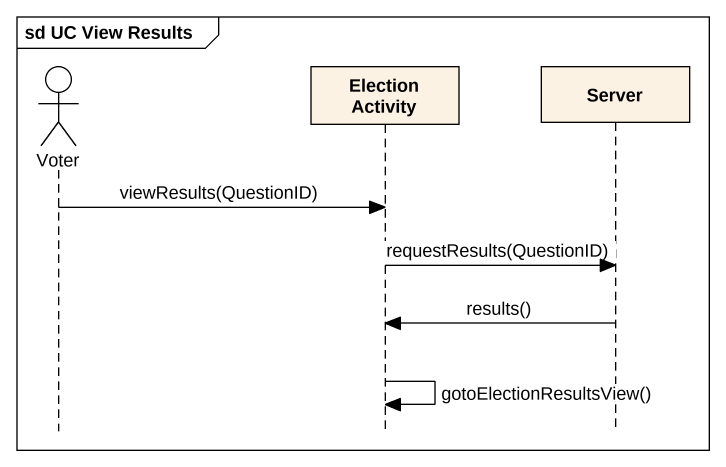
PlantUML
@startuml
mainframe sd UC View Results
hide footbox
actor Voter
participant "Election Activity" as Election_Activity
participant Server

Voter -> Election_Activity : viewResults(QuestionID)
Election_Activity -> Server : requestResults(QuestionID)
Server -> Election_Activity : results()
Election_Activity -> Election_Activity : gotoElectionResultsView()
@enduml
